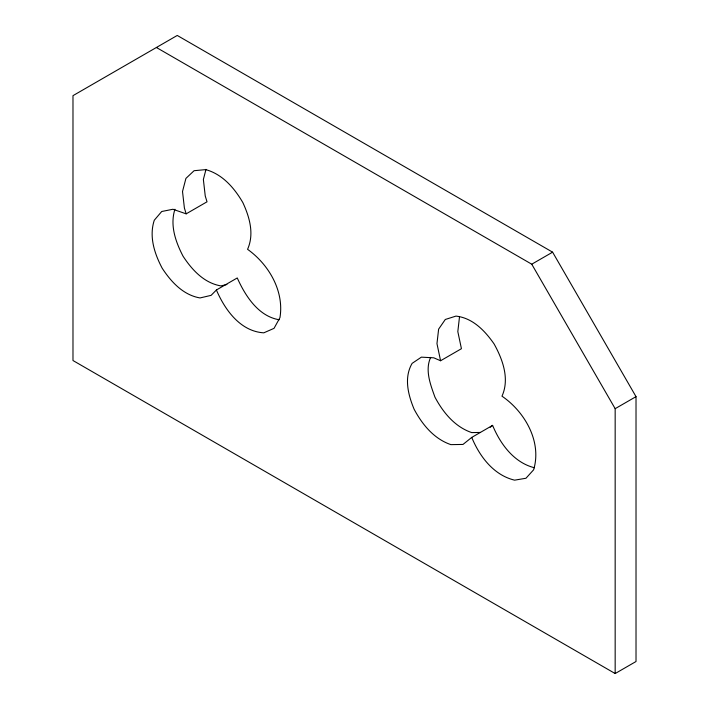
<?xml version="1.0" encoding="UTF-8"?>
<svg xmlns="http://www.w3.org/2000/svg" width="709" height="709" viewBox="0 0 709 709"><rect width="100%" height="100%" fill="white"/><g stroke="black" fill="none" stroke-linecap="round" stroke-linejoin="round"><path stroke-width="1.06" d="M459.476 317.1L457.819 331.608L461.435 348.704L440.581 360.748L433.784 357.823L421.368 357.15L412.115 363.371C403.74 377.773 408.145 394.807 414.109 409.217C422.272 424.54 433.943 438.853 450.871 444.632L462.995 444.437L471.742 437.409L492.595 425.373C500.332 444.002 513.945 462.631 534.435 467.745M174.937 209.261C169.761 225.294 175.637 241.893 183.046 256.197C192.006 269.872 204.032 283.006 220.88 285.904L226.915 284.495M205.991 169.38L203.368 179.466L205.247 195.976L207.019 201.808L186.166 213.843L172.916 209.261L161.714 211.504L154.278 220.233C148.89 236.602 154.482 253.618 162.193 268.241C171.153 281.907 183.179 295.05 200.027 297.94L211.087 295.361L216.405 289.99L237.258 277.955C245.332 295.91 258.351 316.365 279.266 319.768M430.647 357.389C424.771 370.231 430.523 384.783 434.963 397.182C443.125 412.496 454.797 426.818 471.724 432.596L480.542 432.446M490.211 427.288L492.595 425.373M156.397 47.485L531.75 264.2L552.603 252.165L636.017 396.641L636.017 661.515L615.164 673.55L72.983 360.526L72.983 95.653L177.25 35.45L552.603 252.165M615.164 673.55L615.164 408.676L636.017 396.641M531.75 264.2L615.164 408.676M216.405 289.99C224.939 309.851 240.333 331.395 263.801 332.831L274.037 328.347L279.966 317.597C284.336 290.965 268.72 264.422 247.565 249.311C254.46 233.961 249.55 217.051 242.841 202.57C234.342 188.009 222.582 174.281 205.761 169.619L194.089 170.709L185.926 178.393L182.514 191.501L184.393 208.012L186.166 213.843M471.742 437.409C479.576 456.445 493.668 475.163 514.601 480.161L525.954 478.256L533.611 469.819C542.084 441.849 524.917 411.832 501.981 396.18C509.806 378.952 502.708 359.419 494.058 343.892C484.903 330.748 472.735 317.978 455.984 316.099L445.305 319.467L438.623 329.144L436.966 343.643L440.581 360.748"/></g></svg>
